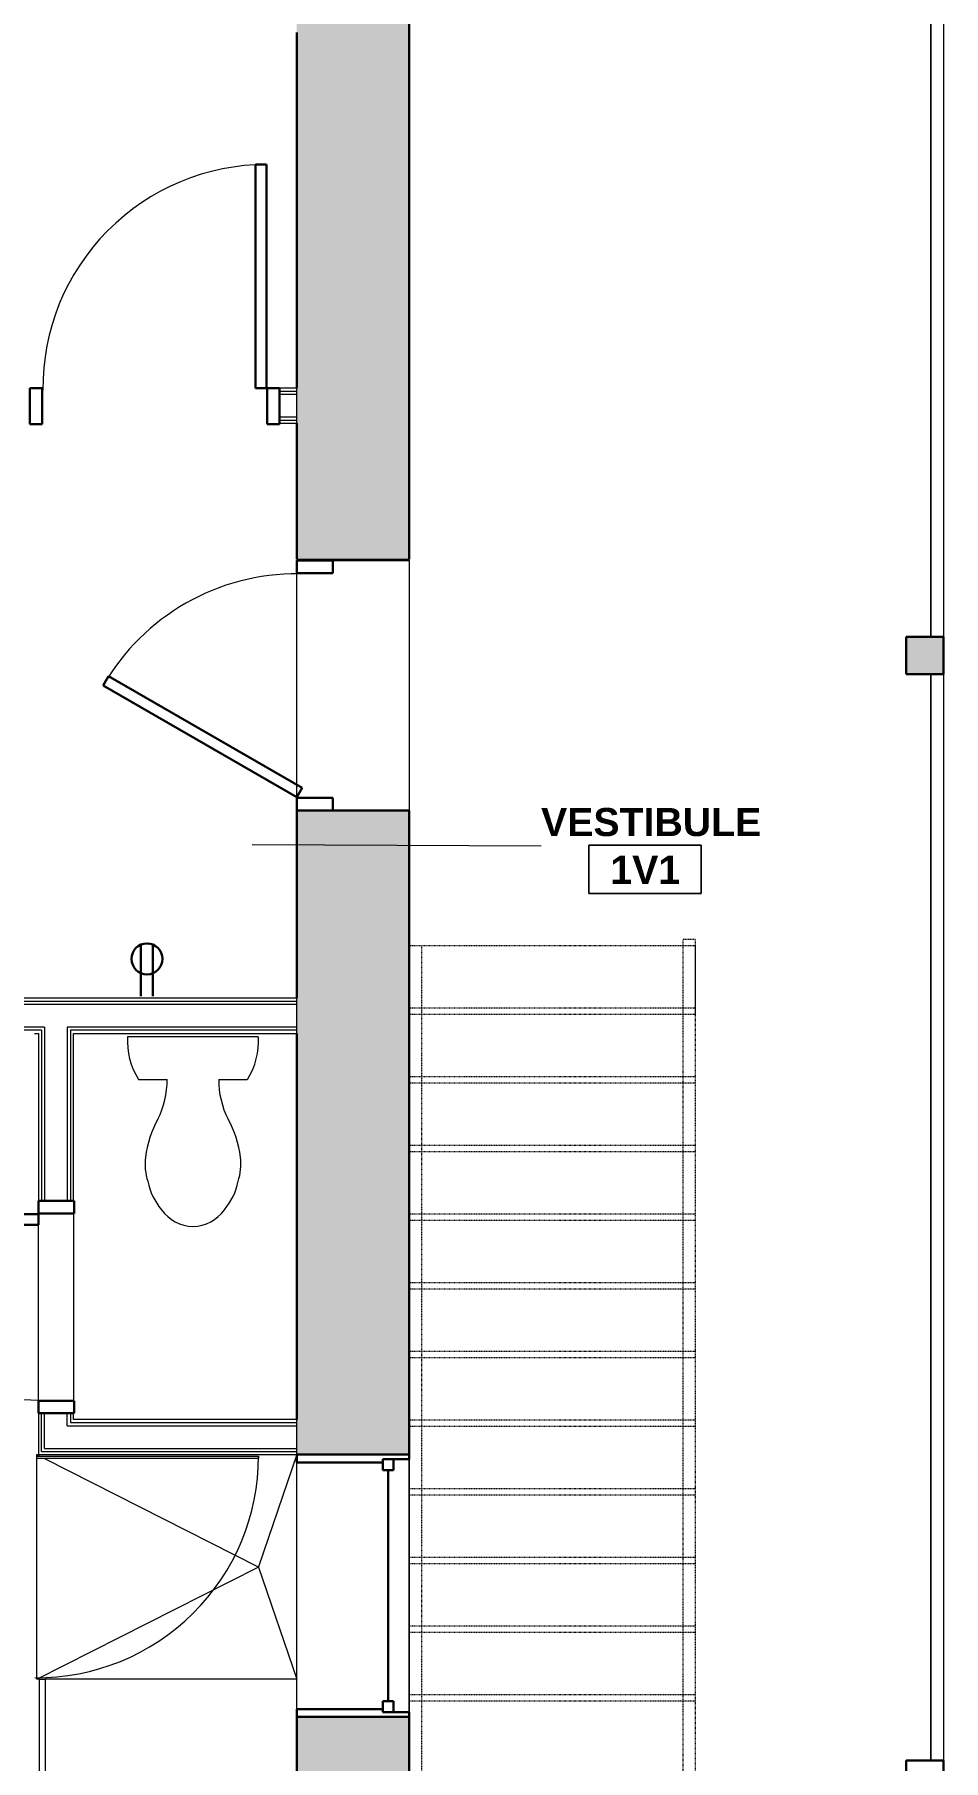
# Model space of a CAD drawing. Header units: inches. Extents: x -4688 to 1542, y -3558 to 978.
# Drawn here: x -814 to -668.5, y -723.2 to -446.7 of the extents above; entities that cross this region are included whole.
import ezdxf

# ---------------------------------------------------------------- set-up
doc = ezdxf.new("R2010")
doc.units = ezdxf.units.IN
doc.header["$MEASUREMENT"] = 0
doc.linetypes.add('Overhead 1_16_', pattern=[0.101562, 0.0625, -0.039062])
for name, color, linetype, lineweight in [('A-ANNO-NOTE', 131, 'Continuous', 40), ('A-AREA-IDEN', 2, 'Continuous', 9), ('A-COLS', 52, 'Continuous', 18), ('A-DOOR', 31, 'Continuous', 18), ('A-DOOR-FRAM', 31, 'Continuous', 30), ('A-FLOR-HRAL', 11, 'Continuous', 18), ('A-GLAZ', 151, 'Continuous', 18), ('A-GLAZ-CURT', 52, 'Continuous', 9), ('A-WALL', 113, 'Continuous', 18), ('A-WALL-PATT', 111, 'Continuous', 18), ('I-WALL', 2, 'Continuous', 18), ('P-SANR-FIXT', 6, 'Continuous', 9), ('S-STRS-MBND', 31, 'Continuous', 18)]:
    doc.layers.add(name, color=color, linetype=linetype, lineweight=lineweight)
doc.styles.add('Swis721 Lt BT_B', font='', dxfattribs={"height": 4.5})
doc.styles.get('Swis721 Lt BT_B').set_extended_font_data('Swis721 Lt BT', bold=True)

# ---------------------------------------------------------------- blocks, each defined once
blk = doc.blocks.new('Double Hung - balcony windows 3_ 6_-6827319-1st Floor Power _ Signal')
at = {"layer": 'A-GLAZ', "color": 8, "lineweight": 30}
for p, q in [((-21, 9), (-20.25, 9)), ((-20.25, 4.75), (-20.25, 9)), ((20.25, 4.75), (20.25, 9)), ((21, 9), (20.25, 9)), ((-20.25, 6.5), (-20.25, 4.75)), ((-20.25, 6.5), (-18.5, 6.5)), ((-18.5, 6.5), (-18.5, 4.75)), ((-18.5, 5.625), (18.5, 5.625)), ((18.5, 6.5), (18.5, 4.75)), ((20.25, 6.5), (18.5, 6.5)), ((20.25, 6.5), (20.25, 4.75)), ((-20.25, 4.75), (-18.5, 4.75)), ((-20.25, 4.75), (-19.75, 4.75)), ((-19.75, -9), (-19.75, 4.75)), ((20.25, 4.75), (18.5, 4.75)), ((19.75, 4.75), (20.25, 4.75)), ((19.75, 4.75), (19.75, -9)), ((-19.75, -9), (-21, -9)), ((19.75, -9), (21, -9))]:
    blk.add_line(p, q, dxfattribs=at)
blk = doc.blocks.new('Single Flush - D1 3_ X 8_-8249534-1st Floor Power _ Signal')
at = {"layer": 'A-DOOR', "lineweight": 30}
for p, q in [((16.15625, 38.625), (16.15625, 2.8125)), ((17.90625, 38.625), (16.15625, 38.625)), ((17.90625, 2.8125), (17.90625, 38.625)), ((16.15625, 2.8125), (17.90625, 2.8125))]:
    blk.add_line(p, q, dxfattribs=at)
at = {"layer": 'A-DOOR', "lineweight": 9}
blk.add_arc((17.90625, 2.8125), 35.8125, 90, 180.5, dxfattribs=at)
at = {"layer": 'A-DOOR-FRAM'}
for p, q in [((-20, -2.9375), (-20, 2.8125)), ((-20, 2.8125), (-18, 2.8125)), ((-18, -2.9375), (-18, 2.8125)), ((18.000004, -2.9375), (18.000004, 2.8125)), ((18.000004, 2.8125), (20.000004, 2.8125)), ((20.000004, -2.9375), (20.000004, 2.8125)), ((-20, -2.9375), (-18, -2.9375)), ((18.000004, -2.9375), (20.000004, -2.9375))]:
    blk.add_line(p, q, dxfattribs=at)
blk = doc.blocks.new('Top Rail Type - Top Rail_Internal_-7020471-1st Floor Power _ Signal')
at = {"layer": 'A-FLOR-HRAL', "linetype": 'Overhead 1_16_', "lineweight": 9}
for p, q in [((-710.17, -591.63), (-708.17, -591.63)), ((-710.17, -603.63), (-710.17, -591.63)), ((-708.17, -603.63), (-708.17, -591.63)), ((-710.17, -725.86), (-710.17, -603.63)), ((-708.17, -724.93), (-708.17, -603.63))]:
    blk.add_line(p, q, dxfattribs=at)
at = {"layer": 'A-FLOR-HRAL', "lineweight": 9}
for p, q in [((-708.17, -724.93), (-710.17, -725.86)), ((-710.17, -768.63), (-710.17, -725.86)), ((-708.17, -768.63), (-708.17, -724.93)), ((-710.17, -768.63), (-708.17, -768.63))]:
    blk.add_line(p, q, dxfattribs=at)
blk = doc.blocks.new('Top Rail Type - Top Rail_Internal_-7020483-1st Floor Power _ Signal')
at = {"layer": 'A-FLOR-HRAL', "linetype": 'Overhead 1_16_', "lineweight": 9}
for p, q in [((-754.04, -592.63), (-752.04, -592.63)), ((-754.04, -603.63), (-754.04, -592.63)), ((-752.04, -603.63), (-752.04, -592.63)), ((-754.04, -746.32), (-754.04, -603.63)), ((-752.04, -745.39), (-752.04, -603.63))]:
    blk.add_line(p, q, dxfattribs=at)
at = {"layer": 'A-FLOR-HRAL', "lineweight": 9}
for p, q in [((-752.04, -745.39), (-754.04, -746.32)), ((-754.04, -768.63), (-754.04, -746.32)), ((-752.04, -768.63), (-752.04, -745.39)), ((-754.04, -768.63), (-752.04, -768.63))]:
    blk.add_line(p, q, dxfattribs=at)
blk = doc.blocks.new('Single Flush - D9 - 3_ X 7_3_-8257586-1st Floor Power _ Signal')
at = {"layer": 'A-DOOR', "lineweight": 30}
for p, q in [((-1.52, -39.14), (16.39, -8.12)), ((16.39, -8.12), (17.91, -9)), ((17.91, -9), (0, -40.01)), ((0, -40.01), (-1.52, -39.14))]:
    blk.add_line(p, q, dxfattribs=at)
at = {"layer": 'A-DOOR', "lineweight": 9}
blk.add_arc((17.91, -9), 35.81, 179.5, 240, dxfattribs=at)
at = {"layer": 'A-DOOR-FRAM'}
for p, q in [((-20, -3.25), (-20, -9)), ((-20, -3.25), (-18, -3.25)), ((-18, -3.25), (-18, -9)), ((18, -3.25), (18, -9)), ((18, -3.25), (20, -3.25)), ((20, -3.25), (20, -9)), ((-20, -9), (-18, -9)), ((18, -9), (20, -9))]:
    blk.add_line(p, q, dxfattribs=at)
blk = doc.blocks.new('CW-Single Glass Door - Type 1-7038964-1st Floor Power _ Signal')
at = {"layer": 'A-DOOR'}
for p, q in [((-17.75, 35.875), (-17.375, 35.875)), ((-17.75, 0.375), (-17.75, 35.875)), ((-17.375, 35.875), (-17.375, 0.375)), ((-17.375, 0.375), (-17.75, 0.375))]:
    blk.add_line(p, q, dxfattribs=at)
at = {"layer": 'A-DOOR', "lineweight": 9}
blk.add_arc((-17.75, 0.375), 35.5, 359.5, 90, dxfattribs=at)
blk = doc.blocks.new('System Panel - Glazed-7062502-1st Floor Power _ Signal')
at = {"layer": 'A-GLAZ-CURT', "lineweight": 18}
for p, q in [((36.87, 1.75), (-36.87, 1.75)), ((-36.87, 1.75), (-36.87, 0.75)), ((-36.87, 0.75), (36.87, 0.75)), ((36.87, 0.75), (36.87, 1.75))]:
    blk.add_line(p, q, dxfattribs=at)
blk = doc.blocks.new('P-Toilet-Floor-3D - Floor Mount-7330913-1st Floor Power _ Signal')
at = {"layer": 'P-SANR-FIXT'}
for p, q in [((10.46, -1.47), (-10.46, -1.47)), ((-8.7, -8.31), (-4.13, -8.31)), ((4.13, -8.31), (8.7, -8.31))]:
    blk.add_line(p, q, dxfattribs=at)
for centre, radius, start, end in [((0.69, -2.25), 11.19, 176.0012, 212.8527), ((-0.69, -2.25), 11.19, 327.1473, 3.9988), ((-17.85, -8.46), 13.72, 332.9997, 0.6089), ((17.85, -8.46), 13.72, 179.3911, 207.0003), ((9.41, -22.94), 17.16, 151.2397, 172.7867), ((-9.41, -22.94), 17.16, 7.2133, 28.7603), ((0.88, -21.86), 8.56, 172.7867, 198.8936), ((-0.88, -21.86), 8.56, 341.1064, 7.2133), ((2.68, -22.72), 10.08, 190.9157, 219.9319), ((-2.68, -22.72), 10.08, 320.0681, 349.0843), ((0.18, -25.42), 6.45, 215.8378, 268.4031), ((-0.18, -25.42), 6.45, 271.5969, 324.1622)]:
    blk.add_arc(centre, radius, start, end, dxfattribs=at)
blk = doc.blocks.new('Single Flush - D2 2_6_ X 8_-8253025-1st Floor Power _ Signal')
at = {"layer": 'A-DOOR', "lineweight": 30}
for p, q in [((13.15625, 32.625), (13.15625, 2.8125)), ((14.90625, 32.625), (13.15625, 32.625)), ((14.90625, 2.8125), (14.90625, 32.625)), ((13.15625, 2.8125), (14.90625, 2.8125))]:
    blk.add_line(p, q, dxfattribs=at)
at = {"layer": 'A-DOOR', "lineweight": 9}
blk.add_arc((14.90625, 2.8125), 29.8125, 90, 180.5, dxfattribs=at)
at = {"layer": 'A-DOOR-FRAM'}
for p, q in [((-17, -2.9375), (-17, 2.8125)), ((-17, 2.8125), (-15, 2.8125)), ((-15, -2.9375), (-15, 2.8125)), ((15.000004, -2.9375), (15.000004, 2.8125)), ((15.000004, 2.8125), (17.000004, 2.8125)), ((17.000004, -2.9375), (17.000004, 2.8125)), ((-17, -2.9375), (-15, -2.9375)), ((15.000004, -2.9375), (17.000004, -2.9375))]:
    blk.add_line(p, q, dxfattribs=at)
blk = doc.blocks.new('Shower Floor - Shower Floor-7572832-1st Floor Power _ Signal')
at = {"layer": 'P-SANR-FIXT'}
for p, q in [((18.09, 0), (18.09, -40.25)), ((-17.91, 0), (0.07, -6.12)), ((0.12, -6.12), (18.09, 0)), ((-17.28, -40.39), (0.07, -6.17)), ((0.09, -6.12), (0.07, -6.12)), ((0.09, -6.12), (0.07, -6.17)), ((0.12, -6.12), (0.07, -6.12)), ((0.07, -6.12), (0.07, -6.17)), ((0.07, -6.17), (0.12, -6.17)), ((0.09, -6.12), (0.12, -6.12)), ((0.09, -6.12), (0.12, -6.17)), ((0.12, -6.17), (0.12, -6.12)), ((18.09, -41.63), (0.12, -6.17)), ((-17.91, -41.63), (-17.66, -41.13)), ((-17.91, -41.63), (-17.91, -41.38)), ((18.09, -41.25), (18.09, -41.63)), ((-17.66, -41.63), (-17.91, -41.63)), ((18.09, -41.63), (-17.28, -41.63))]:
    blk.add_line(p, q, dxfattribs=at)
blk = doc.blocks.new('Top Rail Type - Top Rail_Internal_-8311756-1st Floor Power _ Signal')
at = {"layer": 'A-FLOR-HRAL', "lineweight": 9}
for p, q in [((-670.48, -543.19), (-670.48, -369.19)), ((-668.48, -369.19), (-668.48, -543.19)), ((-670.48, -723.19), (-670.48, -549.19)), ((-668.48, -549.19), (-668.48, -723.19))]:
    blk.add_line(p, q, dxfattribs=at)
blk = doc.blocks.new('Top Rail Type - Top Rail_Internal_-V134-1st Floor Power _ Signal')
at = {"layer": 'A-FLOR-HRAL', "lineweight": 9}
for p, q in [((-670.48, -369.19), (-670.48, -543.19)), ((-668.48, -369.19), (-668.48, -543.19)), ((-670.48, -549.19), (-670.48, -723.19)), ((-668.48, -549.19), (-668.48, -723.19))]:
    blk.add_line(p, q, dxfattribs=at)
blk = doc.blocks.new('Room Tag - Room Name and Number-3379422-1st Floor Power _ Signal')
at = {"layer": 'A-AREA-IDEN'}
for p, q in [((-0.1881, -0.1636), (-0.1881, -0.0018)), ((-0.1881, -0.0018), (0.1869, -0.0018)), ((0.1869, -0.0018), (-0.1881, -0.0018)), ((-0.1881, -0.0018), (-0.1881, -0.1636)), ((0.1869, -0.0018), (0.1869, -0.1636)), ((0.1869, -0.1636), (0.1869, -0.0018)), ((0.1869, -0.1636), (-0.1881, -0.1636)), ((-0.1881, -0.1636), (0.1869, -0.1636))]:
    blk.add_line(p, q, dxfattribs=at)

msp = doc.modelspace()

# ---------------------------------------------------------------- hatches: boundary and pattern name
at = {"layer": 'A-COLS'}
msp.add_hatch(color=250, dxfattribs=at).paths.add_polyline_path([(-668.48, -549.19), (-668.48, -543.19), (-674.48, -543.19), (-674.48, -549.19)], flags=0)
at = {"layer": 'A-WALL-PATT', "lineweight": 9}
h = msp.add_hatch(color=7, dxfattribs=at)
h.paths.add_polyline_path([(-770.3, -1262.19), (-754.04, -1262.19), (-754.04, -1160.48), (-772.04, -1160.48), (-772.04, -1262.19)], flags=0)
h.paths.add_polyline_path([(-754.04, -1120.48), (-754.04, -1093.3), (-772.04, -1093.3), (-772.04, -1120.48)], flags=0)
h.paths.add_polyline_path([(-754.04, -1053.3), (-754.04, -1004.19), (-772.04, -1004.19), (-772.04, -1053.3)], flags=0)
h.paths.add_polyline_path([(-754.04, -962.19), (-754.04, -860.19), (-772.04, -860.19), (-772.04, -962.19), (-770.3, -962.19)], flags=0)
h.paths.add_polyline_path([(-772.04, -818.19), (-754.04, -818.19), (-754.04, -716.19), (-772.04, -716.19), (-772.04, -805.12)], flags=0)
h.paths.add_polyline_path([(-770.3, -674.19), (-754.04, -674.19), (-754.04, -571), (-772.04, -571), (-772.04, -674.19)], flags=0)
h.paths.add_polyline_path([(-754.04, -530.75), (-754.04, -428.19), (-772.04, -428.19), (-772.04, -530.75)], flags=0)
h.paths.add_polyline_path([(-754.04, -386.19), (-754.04, -278.19), (-772.04, -278.19), (-772.04, -386.19)], flags=0)
h.paths.add_polyline_path([(-754.04, -236.19), (-754.04, -129.09), (-772.04, -129.09), (-772.04, -236.19), (-770.3, -236.19)], flags=0)
h.paths.add_polyline_path([(-772.04, -88.75), (-754.04, -88.75), (-754.04, 16.25), (-772.04, 16.25), (-772.04, -72.84)], flags=0)

# ---------------------------------------------------------------- linework, layer by layer
at = {"layer": 'A-ANNO-NOTE', "lineweight": 30}
for p, q in [((-797, -600.77), (-797, -592.5)), ((-795.08, -600.77), (-795.08, -592.5))]:
    msp.add_line(p, q, dxfattribs=at)
msp.add_circle((-796.04, -594.79), 2.48, dxfattribs=at)
at = {"layer": 'A-AREA-IDEN'}
msp.add_line((-779.2, -576.48), (-732.93, -576.67), dxfattribs=at)
at = {"layer": 'A-COLS', "color": 8, "lineweight": 30}
for p, q in [((-668.48, -543.19), (-674.48, -543.19)), ((-674.48, -543.19), (-674.48, -549.19)), ((-668.48, -549.19), (-668.48, -543.19)), ((-674.48, -549.19), (-668.48, -549.19)), ((-668.48, -723.19), (-674.48, -723.19)), ((-674.48, -723.19), (-674.48, -729.19)), ((-668.48, -729.19), (-668.48, -723.19))]:
    msp.add_line(p, q, dxfattribs=at)
at = {"layer": 'A-WALL', "color": 8, "lineweight": 30}
for p, q in [((-754.04, -530.75), (-754.04, -428.19)), ((-772.04, -446.42), (-772.04, -503.36)), ((-772.04, -508.99), (-772.04, -530.75)), ((-754.04, -571), (-772.04, -571)), ((-772.04, -571), (-772.04, -601.09)), ((-754.04, -674.19), (-754.04, -571)), ((-772.04, -606.72), (-772.04, -668.56)), ((-772.04, -674.19), (-754.04, -674.19)), ((-754.04, -716.19), (-772.04, -716.19)), ((-772.04, -716.19), (-772.04, -783.93)), ((-754.04, -746.32), (-754.04, -716.19))]:
    msp.add_line(p, q, dxfattribs=at)
at = {"layer": 'A-WALL'}
for p, q in [((-774.81, -503.86), (-772.04, -503.86)), ((-774.81, -504.36), (-772.04, -504.36)), ((-772.04, -508.99), (-772.04, -503.36)), ((-774.81, -507.99), (-772.04, -507.99)), ((-774.81, -508.49), (-772.04, -508.49)), ((-772.04, -530.75), (-772.04, -531)), ((-754.04, -531), (-754.04, -530.75)), ((-772.04, -531), (-754.04, -531)), ((-772.04, -602.09), (-831.08, -602.09)), ((-772.04, -601.59), (-830.58, -601.59)), ((-772.04, -606.72), (-772.04, -601.09)), ((-812.42, -605.72), (-863.81, -605.72)), ((-812.92, -606.22), (-863.31, -606.22)), ((-812.92, -606.22), (-812.92, -633.56)), ((-812.42, -605.72), (-812.42, -633.56)), ((-772.04, -605.72), (-808.79, -605.72)), ((-808.79, -605.72), (-808.79, -633.56)), ((-772.04, -606.22), (-808.29, -606.22)), ((-808.29, -606.22), (-808.29, -633.56)), ((-812.92, -673.69), (-812.92, -667.56)), ((-812.42, -673.19), (-812.42, -667.56)), ((-808.79, -669.56), (-808.79, -667.56)), ((-808.29, -667.56), (-808.29, -669.06)), ((-772.04, -674.19), (-772.04, -668.56)), ((-808.79, -669.56), (-772.04, -669.56)), ((-808.29, -669.06), (-772.04, -669.06)), ((-812.92, -673.69), (-772.04, -673.69)), ((-812.42, -673.19), (-772.04, -673.19))]:
    msp.add_line(p, q, dxfattribs=at)
at = {"layer": 'A-WALL', "lineweight": 9}
for p, q in [((-772.04, -530.75), (-754.04, -530.75)), ((-772.04, -571), (-772.04, -531)), ((-754.04, -531), (-754.04, -571)), ((-772.04, -716.19), (-772.04, -674.19)), ((-754.04, -674.19), (-754.04, -716.19))]:
    msp.add_line(p, q, dxfattribs=at)
at = {"layer": 'I-WALL'}
for p, q in [((-772.04, -503.36), (-774.81, -503.36)), ((-774.81, -503.36), (-774.81, -508.99)), ((-774.81, -508.99), (-772.04, -508.99)), ((-772.04, -601.09), (-830.08, -601.09)), ((-814.04, -606.72), (-813.42, -606.72)), ((-813.42, -606.72), (-813.42, -633.56)), ((-807.79, -606.72), (-772.04, -606.72)), ((-807.79, -633.56), (-807.79, -606.72)), ((-813.42, -633.56), (-807.79, -633.56)), ((-813.42, -667.56), (-813.42, -674.19)), ((-807.79, -667.56), (-813.42, -667.56)), ((-807.79, -668.56), (-807.79, -667.56)), ((-772.04, -668.56), (-807.79, -668.56)), ((-813.42, -674.19), (-772.04, -674.19))]:
    msp.add_line(p, q, dxfattribs=at)
at = {"layer": 'I-WALL', "lineweight": 9}
for p, q in [((-813.42, -667.56), (-813.42, -633.56)), ((-807.79, -633.56), (-807.79, -667.56))]:
    msp.add_line(p, q, dxfattribs=at)
at = {"layer": 'S-STRS-MBND', "linetype": 'Overhead 1_16_', "lineweight": 9}
for p, q in [((-754.04, -592.63), (-708.17, -592.63)), ((-754.04, -729.4), (-754.04, -592.63)), ((-708.17, -724.93), (-708.17, -592.63)), ((-754.04, -602.63), (-708.17, -602.63)), ((-754.04, -603.63), (-708.17, -603.63)), ((-754.04, -613.63), (-708.17, -613.63)), ((-754.04, -614.63), (-708.17, -614.63)), ((-754.04, -624.63), (-708.17, -624.63)), ((-754.04, -625.63), (-708.17, -625.63)), ((-754.04, -635.63), (-708.17, -635.63)), ((-754.04, -636.63), (-708.17, -636.63)), ((-754.04, -646.63), (-708.17, -646.63)), ((-754.04, -647.63), (-708.17, -647.63)), ((-754.04, -657.63), (-708.17, -657.63)), ((-754.04, -658.63), (-708.17, -658.63)), ((-754.04, -668.63), (-708.17, -668.63)), ((-754.04, -669.63), (-708.17, -669.63)), ((-754.04, -679.63), (-708.17, -679.63)), ((-754.04, -680.63), (-708.17, -680.63)), ((-754.04, -690.63), (-708.17, -690.63)), ((-754.04, -691.63), (-708.17, -691.63)), ((-754.04, -701.63), (-708.17, -701.63)), ((-754.04, -702.63), (-708.17, -702.63)), ((-754.04, -712.63), (-708.17, -712.63)), ((-754.04, -713.63), (-708.17, -713.63))]:
    msp.add_line(p, q, dxfattribs=at)

# ---------------------------------------------------------------- block references
at = {"layer": 'A-AREA-IDEN', "xscale": 47.99999999999997, "yscale": 47.99999999999997, "zscale": 47.99999999999997}
msp.add_blockref('Room Tag - Room Name and Number-3379422-1st Floor Power _ Signal', (-716.24, -576.48), dxfattribs=at)
at = {"layer": 'A-DOOR'}
msp.add_blockref('Single Flush - D1 3_ X 8_-8249534-1st Floor Power _ Signal', (-794.81, -506.18), dxfattribs=at)
for name, p, rotation in [('Single Flush - D9 - 3_ X 7_3_-8257586-1st Floor Power _ Signal', (-763.04, -551), 269.9999999999999), ('Single Flush - D2 2_6_ X 8_-8253025-1st Floor Power _ Signal', (-810.61, -650.56), 89.99999999999986), ('CW-Single Glass Door - Type 1-7038964-1st Floor Power _ Signal', (-814.04, -692.19), 269.9999999999999)]:
    msp.add_blockref(name, p, dxfattribs=dict(at, rotation=rotation))
at = {"layer": 'A-FLOR-HRAL', "lineweight": 9}
for name in ['Top Rail Type - Top Rail_Internal_-8311756-1st Floor Power _ Signal', 'Top Rail Type - Top Rail_Internal_-V134-1st Floor Power _ Signal', 'Top Rail Type - Top Rail_Internal_-7020483-1st Floor Power _ Signal', 'Top Rail Type - Top Rail_Internal_-7020471-1st Floor Power _ Signal']:
    msp.add_blockref(name, (0, 0), dxfattribs=at)
at = {"layer": 'A-GLAZ', "rotation": 269.9999999999999}
msp.add_blockref('Double Hung - balcony windows 3_ 6_-6827319-1st Floor Power _ Signal', (-763.04, -695.19), dxfattribs=at)
at = {"layer": 'A-GLAZ-CURT', "rotation": 269.9999999999999}
msp.add_blockref('System Panel - Glazed-7062502-1st Floor Power _ Signal', (-814.04, -747.06), dxfattribs=at)
at = {"layer": 'P-SANR-FIXT'}
msp.add_blockref('P-Toilet-Floor-3D - Floor Mount-7330913-1st Floor Power _ Signal', (-788.67, -605.78), dxfattribs=at)
at = {"layer": 'P-SANR-FIXT', "rotation": 269.9999999999993}
msp.add_blockref('Shower Floor - Shower Floor-7572832-1st Floor Power _ Signal', (-772.04, -692.09), dxfattribs=at)

# ---------------------------------------------------------------- texts
at = {"layer": 'A-AREA-IDEN', "char_height": 4.5, "attachment_point": 1, "style": 'Swis721 Lt BT_B'}
for s, insert, width in [('VESTIBULE', (-732.93, -570.62), 40.299), ('1V1', (-721.83, -578.28), 13.029)]:
    msp.add_mtext(s, dxfattribs=dict(at, insert=insert, width=width))

doc.saveas('drawing.dxf')
